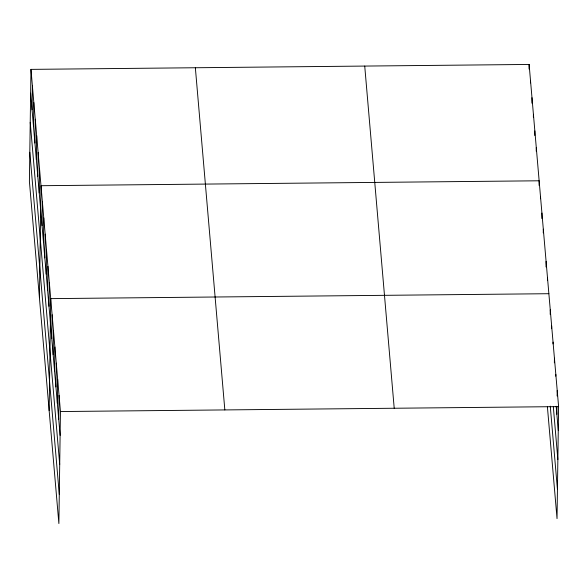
<?xml version="1.0" encoding="UTF-8"?>
<svg xmlns="http://www.w3.org/2000/svg" width="588" height="588" viewBox="0 0 588 588"><rect width="100%" height="100%" fill="white"/><g stroke="black" fill="none" stroke-linecap="round" stroke-linejoin="round"><path stroke-width="0.88" d="M30.966 69.377L29.4 181.376L58.881 523.555L60.446 411.549L30.966 69.377L529.119 64.445L558.6 406.624L557.034 518.623L547.384 406.602M32.061 109.816L32.399 85.995M33.494 126.442L33.825 102.613M34.927 143.06L35.258 119.239M36.36 159.679L36.691 135.857M37.794 176.297L38.124 152.476M39.227 192.915L39.558 169.094M39.425 297.719L40.991 185.712L539.137 180.788L539.078 185.367M42.049 225.667L42.38 201.846M43.438 241.8L43.769 217.979M44.828 257.934L45.158 234.105M46.217 274.059L46.548 250.238M47.606 290.193L47.937 266.371M48.995 306.326L49.326 282.505M49.157 410.637L50.715 298.63L548.869 293.706M51.773 338.585L52.112 314.764M53.163 354.718L53.501 330.897M54.552 370.844L54.89 347.023M55.948 386.978L56.279 363.156M57.337 403.111L57.668 379.289M58.727 419.244L59.057 395.415M529.053 69.031L529.119 64.445M530.523 82.901L530.545 81.07M531.905 103.187L531.978 97.689M533.375 117.056L533.412 114.307M534.779 135.512L534.845 130.926M536.227 151.212L536.278 147.544M540.504 198.751L540.534 196.921M541.842 218.545L541.923 213.047M543.261 232.848L543.312 229.18M546.017 266.937L546.09 261.44M547.443 280.322L547.479 277.573M550.199 314.418L550.258 309.832M551.61 328.714L551.647 325.965M553.014 343.929L553.043 342.098M554.366 362.811L554.433 358.224M555.792 376.188L555.822 374.358M556.88 414.312L556.983 406.984M557.13 395.989L557.211 390.491M60.446 411.549L558.6 406.624M556.182 406.249L558.269 430.445M553.308 406.668L557.858 459.544M550.258 406.183L557.446 489.525M364.729 66.077L394.21 408.248M195.356 67.752L224.836 409.924M30.635 93.198L60.116 435.37M30.223 122.297L59.711 464.469M29.804 152.277L59.292 494.449"/></g></svg>
